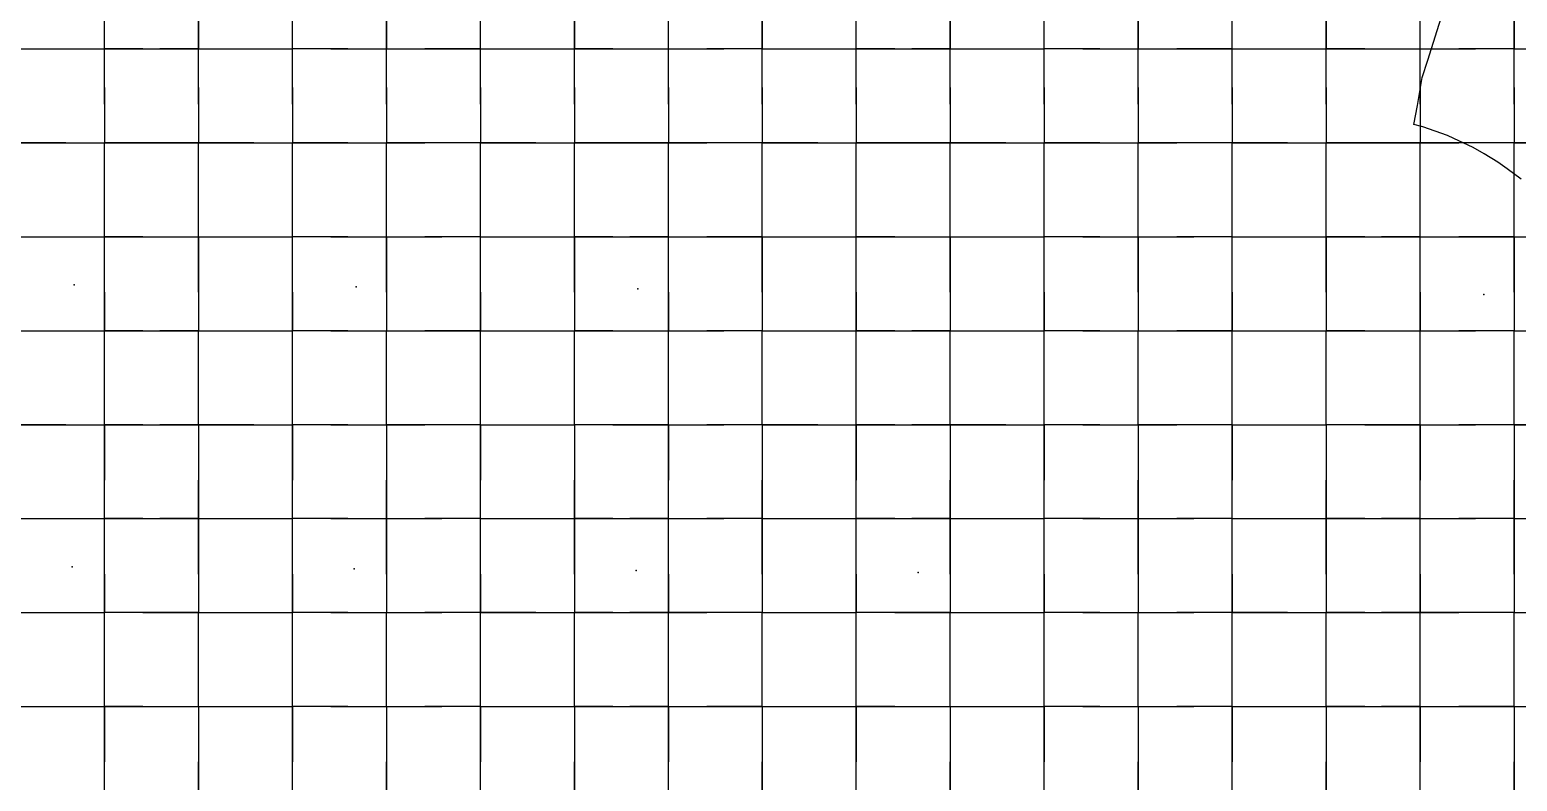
# Model space of a CAD drawing. Header units: metres. Extents: x 0 to 438, y -24 to 612.
# Drawn here: x 145.8 to 288.3, y 253.8 to 325.8 of the extents above; entities that cross this region are included whole.
import ezdxf

# ---------------------------------------------------------------- set-up
doc = ezdxf.new("R2010")
doc.units = ezdxf.units.M
doc.layers.add('LAYER_01_CUT', color=7, linetype='Continuous')
doc.layers.add('LAYER_04_GRID', color=7, linetype='Continuous')

msp = doc.modelspace()

# ---------------------------------------------------------------- linework, layer by layer
at = {"layer": 'LAYER_01_CUT'}
for points in [[(288.68, 311.5), (287.32, 312.51), (286.45, 313.15), (285.12, 313.94), (284.08, 314.55), (282.21, 315.42), (281.63, 315.69), (279.25, 316.52), (279.12, 316.56), (278.39, 316.74), (278.75, 318.58), (279.2, 321.25), (279.72, 322.9), (281.72, 329.24), (282.09, 331.97), (282.42, 334), (283.17, 337.45), (285.26, 342.83), (286.73, 342.47), (286.98, 342.38), (291.74, 340.73)], [(149.31, 324), (153, 324), (153, 329.31), (153, 333), (153, 338.31)], [(167.31, 324), (171, 324), (171, 329.31), (171, 333), (171, 338.31)], [(185.31, 324), (189, 324), (189, 329.31), (189, 333), (189, 338.31)], [(203.31, 324), (207, 324), (207, 329.31), (207, 333), (207, 338.31)], [(221.31, 324), (225, 324), (225, 329.31), (225, 333), (225, 338.31)], [(239.31, 324), (243, 324), (243, 329.31), (243, 333), (243, 338.31)], [(257.31, 324), (261, 324), (261, 329.31), (261, 333), (261, 338.31)], [(275.31, 324), (279, 324), (279, 329.31), (279, 333), (279, 338.31)], [(162, 329.31), (162, 324), (162, 327.69)], [(180, 329.31), (180, 324), (180, 327.69)], [(198, 329.31), (198, 324), (198, 327.69)], [(216, 329.31), (216, 324), (216, 327.69)], [(234, 329.31), (234, 324), (234, 327.69)], [(252, 329.31), (252, 324), (252, 327.69)], [(270, 329.31), (270, 324), (270, 327.69)], [(288, 329.31), (288, 324), (288, 327.69)], [(153, 324), (153, 327.69)], [(171, 324), (171, 327.69)], [(189, 324), (189, 327.69)], [(207, 324), (207, 327.69)], [(225, 324), (225, 327.69)], [(243, 324), (243, 327.69)], [(261, 324), (261, 327.69)], [(279, 324), (279, 327.69)], [(144, 324), (149.31, 324)], [(144, 324), (147.69, 324)], [(147.69, 324), (153, 324)], [(156.69, 324), (153, 324)], [(153, 320.31), (153, 324)], [(153, 318.69), (153, 324)], [(153, 324), (158.31, 324)], [(156.69, 324), (162, 324)], [(162, 324), (158.31, 324)], [(162, 320.31), (162, 324)], [(162, 318.69), (162, 324)], [(162, 324), (167.31, 324)], [(162, 324), (165.69, 324)], [(165.69, 324), (171, 324)], [(176.31, 324), (171, 324)], [(174.69, 324), (171, 324)], [(171, 320.31), (171, 324)], [(171, 318.69), (171, 324)], [(174.69, 324), (180, 324)], [(176.31, 324), (180, 324)], [(180, 320.31), (180, 324)], [(180, 318.69), (180, 324)], [(180, 324), (185.31, 324)], [(180, 324), (183.69, 324)], [(189, 324), (183.69, 324)], [(189, 320.31), (189, 324)], [(189, 318.69), (189, 324)], [(189, 324), (194.31, 324)], [(189, 324), (192.69, 324)], [(192.69, 324), (198, 324)], [(194.31, 324), (198, 324)], [(201.69, 324), (198, 324)], [(198, 320.31), (198, 324)], [(198, 318.69), (198, 324)], [(198, 324), (203.31, 324)], [(201.69, 324), (207, 324)], [(207, 320.31), (207, 324)], [(207, 318.69), (207, 324)], [(207, 324), (212.31, 324)], [(207, 324), (210.69, 324)], [(216, 324), (210.69, 324)], [(216, 324), (212.31, 324)], [(216, 320.31), (216, 324)], [(216, 318.69), (216, 324)], [(216, 324), (221.31, 324)], [(216, 324), (219.69, 324)], [(219.69, 324), (225, 324)], [(228.69, 324), (225, 324)], [(225, 320.31), (225, 324)], [(225, 318.69), (225, 324)], [(225, 324), (230.31, 324)], [(228.69, 324), (234, 324)], [(234, 324), (230.31, 324)], [(234, 320.31), (234, 324)], [(234, 318.69), (234, 324)], [(234, 324), (239.31, 324)], [(234, 324), (237.69, 324)], [(237.69, 324), (243, 324)], [(248.31, 324), (243, 324)], [(246.69, 324), (243, 324)], [(243, 320.31), (243, 324)], [(243, 318.69), (243, 324)], [(246.69, 324), (252, 324)], [(248.31, 324), (252, 324)], [(252, 320.31), (252, 324)], [(252, 318.69), (252, 324)], [(252, 324), (257.31, 324)], [(252, 324), (255.69, 324)], [(261, 324), (255.69, 324)], [(261, 320.31), (261, 324)], [(261, 318.69), (261, 324)], [(261, 324), (266.31, 324)], [(261, 324), (264.69, 324)], [(264.69, 324), (270, 324)], [(266.31, 324), (270, 324)], [(273.69, 324), (270, 324)], [(270, 320.31), (270, 324)], [(270, 318.69), (270, 324)], [(270, 324), (275.31, 324)], [(273.69, 324), (279, 324)], [(279, 320.31), (279, 324)], [(279, 318.69), (279, 324)], [(279, 324), (284.31, 324)], [(279, 324), (282.69, 324)], [(288, 324), (282.69, 324)], [(288, 324), (284.31, 324)], [(288, 320.31), (288, 324)], [(288, 318.69), (288, 324)], [(288, 324), (293.31, 324)], [(288, 324), (291.69, 324)], [(153, 320.31), (153, 315)], [(162, 320.31), (162, 315)], [(171, 320.31), (171, 315)], [(180, 320.31), (180, 315)], [(189, 320.31), (189, 315)], [(198, 320.31), (198, 315)], [(207, 320.31), (207, 315)], [(216, 320.31), (216, 315)], [(225, 320.31), (225, 315)], [(234, 320.31), (234, 315)], [(243, 320.31), (243, 315)], [(252, 320.31), (252, 315)], [(261, 320.31), (261, 315)], [(270, 320.31), (270, 315)], [(279, 320.31), (279, 315)], [(288, 320.31), (288, 315)], [(153, 318.69), (153, 315)], [(162, 318.69), (162, 315)], [(171, 318.69), (171, 315)], [(180, 318.69), (180, 315)], [(189, 318.69), (189, 315)], [(198, 318.69), (198, 315)], [(207, 318.69), (207, 315)], [(216, 318.69), (216, 315)], [(225, 318.69), (225, 315)], [(234, 318.69), (234, 315)], [(243, 318.69), (243, 315)], [(252, 318.69), (252, 315)], [(261, 318.69), (261, 315)], [(270, 318.69), (270, 315)], [(279, 318.69), (279, 315)], [(288, 318.69), (288, 315)], [(149.31, 315), (144, 315), (147.69, 315)], [(147.69, 315), (153, 315)], [(149.31, 315), (153, 315)], [(158.31, 315), (153, 315), (156.69, 315)], [(153, 311.31), (153, 315)], [(153, 309.69), (153, 315)], [(156.69, 315), (162, 315)], [(162, 315), (158.31, 315)], [(167.31, 315), (162, 315), (165.69, 315)], [(162, 311.31), (162, 315)], [(162, 309.69), (162, 315)], [(165.69, 315), (171, 315)], [(167.31, 315), (171, 315)], [(176.31, 315), (171, 315), (174.69, 315)], [(171, 311.31), (171, 315)], [(171, 309.69), (171, 315)], [(174.69, 315), (180, 315)], [(176.31, 315), (180, 315)], [(185.31, 315), (180, 315), (183.69, 315)], [(180, 311.31), (180, 315)], [(180, 309.69), (180, 315)], [(189, 315), (183.69, 315)], [(189, 315), (185.31, 315)], [(194.31, 315), (189, 315), (192.69, 315)], [(189, 311.31), (189, 315)], [(189, 309.69), (189, 315)], [(192.69, 315), (198, 315)], [(194.31, 315), (198, 315)], [(203.31, 315), (198, 315), (201.69, 315)], [(198, 311.31), (198, 315)], [(198, 309.69), (198, 315)], [(201.69, 315), (207, 315)], [(207, 315), (203.31, 315)], [(212.31, 315), (207, 315), (210.69, 315)], [(207, 311.31), (207, 315)], [(207, 309.69), (207, 315)], [(216, 315), (210.69, 315)], [(216, 315), (212.31, 315)], [(221.31, 315), (216, 315), (219.69, 315)], [(216, 311.31), (216, 315)], [(216, 309.69), (216, 315)], [(219.69, 315), (225, 315)], [(221.31, 315), (225, 315)], [(230.31, 315), (225, 315), (228.69, 315)], [(225, 311.31), (225, 315)], [(225, 309.69), (225, 315)], [(228.69, 315), (234, 315)], [(234, 315), (230.31, 315)], [(239.31, 315), (234, 315), (237.69, 315)], [(234, 311.31), (234, 315)], [(234, 309.69), (234, 315)], [(237.69, 315), (243, 315)], [(239.31, 315), (243, 315)], [(248.31, 315), (243, 315), (246.69, 315)], [(243, 311.31), (243, 315)], [(243, 309.69), (243, 315)], [(246.69, 315), (252, 315)], [(248.31, 315), (252, 315)], [(257.31, 315), (252, 315), (255.69, 315)], [(252, 311.31), (252, 315)], [(252, 309.69), (252, 315)], [(261, 315), (255.69, 315)], [(261, 315), (257.31, 315)], [(266.31, 315), (261, 315), (264.69, 315)], [(261, 311.31), (261, 315)], [(261, 309.69), (261, 315)], [(264.69, 315), (270, 315)], [(266.31, 315), (270, 315)], [(275.31, 315), (270, 315), (273.69, 315)], [(270, 311.31), (270, 315)], [(270, 309.69), (270, 315)], [(273.69, 315), (279, 315)], [(279, 315), (275.31, 315)], [(284.31, 315), (279, 315), (282.69, 315)], [(279, 311.31), (279, 315)], [(279, 309.69), (279, 315)], [(288, 315), (282.69, 315)], [(288, 315), (284.31, 315)], [(293.31, 315), (288, 315), (291.69, 315)], [(288, 311.31), (288, 315)], [(288, 309.69), (288, 315)], [(144, 302.31), (144, 297), (149.31, 297), (153, 297), (153, 302.31), (153, 306), (153, 311.31)], [(158.31, 306), (162, 306), (162, 311.31)], [(162, 302.31), (162, 297), (167.31, 297), (171, 297), (171, 302.31), (171, 306), (171, 311.31)], [(176.31, 306), (180, 306), (180, 311.31)], [(180, 302.31), (180, 297), (185.31, 297), (189, 297), (189, 302.31), (189, 306), (189, 311.31)], [(194.31, 306), (198, 306), (198, 311.31)], [(198, 302.31), (198, 297), (203.31, 297), (207, 297), (207, 302.31), (207, 306), (207, 311.31)], [(212.31, 306), (216, 306), (216, 311.31)], [(216, 302.31), (216, 297), (221.31, 297), (225, 297), (225, 302.31), (225, 306), (225, 311.31)], [(230.31, 306), (234, 306), (234, 311.31)], [(234, 302.31), (234, 297), (239.31, 297), (243, 297), (243, 302.31), (243, 306), (243, 311.31)], [(248.31, 306), (252, 306), (252, 311.31)], [(252, 302.31), (252, 297), (257.31, 297), (261, 297), (261, 302.31), (261, 306), (261, 311.31)], [(266.31, 306), (270, 306), (270, 311.31)], [(270, 302.31), (270, 297), (275.31, 297), (279, 297), (279, 302.31), (279, 306), (279, 311.31)], [(284.31, 306), (288, 306), (288, 311.31)], [(288, 302.31), (288, 297), (293.31, 297), (297, 297), (297, 302.31), (297, 306), (297, 311.31)], [(153, 306), (153, 309.69)], [(162, 306), (162, 309.69)], [(171, 306), (171, 309.69)], [(180, 306), (180, 309.69)], [(189, 306), (189, 309.69)], [(198, 306), (198, 309.69)], [(207, 306), (207, 309.69)], [(216, 306), (216, 309.69)], [(225, 306), (225, 309.69)], [(234, 306), (234, 309.69)], [(243, 306), (243, 309.69)], [(252, 306), (252, 309.69)], [(261, 306), (261, 309.69)], [(270, 306), (270, 309.69)], [(279, 306), (279, 309.69)], [(288, 306), (288, 309.69)], [(144, 306), (149.31, 306)], [(144, 306), (147.69, 306)], [(147.69, 306), (153, 306)], [(149.31, 306), (153, 306)], [(156.69, 306), (153, 306)], [(153, 300.69), (153, 306)], [(153, 306), (158.31, 306)], [(156.69, 306), (162, 306)], [(162, 300.69), (162, 306)], [(162, 306), (162, 302.31)], [(162, 306), (167.31, 306)], [(162, 306), (165.69, 306)], [(165.69, 306), (171, 306)], [(167.31, 306), (171, 306)], [(176.31, 306), (171, 306)], [(174.69, 306), (171, 306)], [(171, 300.69), (171, 306)], [(174.69, 306), (180, 306)], [(180, 300.69), (180, 306)], [(180, 306), (180, 302.31)], [(180, 306), (185.31, 306)], [(180, 306), (183.69, 306)], [(189, 306), (183.69, 306)], [(189, 306), (185.31, 306)], [(189, 300.69), (189, 306)], [(189, 306), (194.31, 306)], [(189, 306), (192.69, 306)], [(192.69, 306), (198, 306)], [(201.69, 306), (198, 306)], [(198, 300.69), (198, 306)], [(198, 306), (198, 302.31)], [(198, 306), (203.31, 306)], [(201.69, 306), (207, 306)], [(207, 306), (203.31, 306)], [(207, 300.69), (207, 306)], [(207, 306), (212.31, 306)], [(207, 306), (210.69, 306)], [(216, 306), (210.69, 306)], [(216, 300.69), (216, 306)], [(216, 306), (216, 302.31)], [(216, 306), (221.31, 306)], [(216, 306), (219.69, 306)], [(219.69, 306), (225, 306)], [(221.31, 306), (225, 306)], [(228.69, 306), (225, 306)], [(225, 300.69), (225, 306)], [(225, 306), (230.31, 306)], [(228.69, 306), (234, 306)], [(234, 300.69), (234, 306)], [(234, 306), (234, 302.31)], [(234, 306), (239.31, 306)], [(234, 306), (237.69, 306)], [(237.69, 306), (243, 306)], [(239.31, 306), (243, 306)], [(248.31, 306), (243, 306)], [(246.69, 306), (243, 306)], [(243, 300.69), (243, 306)], [(246.69, 306), (252, 306)], [(252, 300.69), (252, 306)], [(252, 306), (252, 302.31)], [(252, 306), (257.31, 306)], [(252, 306), (255.69, 306)], [(261, 306), (255.69, 306)], [(261, 306), (257.31, 306)], [(261, 300.69), (261, 306)], [(261, 306), (266.31, 306)], [(261, 306), (264.69, 306)], [(264.69, 306), (270, 306)], [(273.69, 306), (270, 306)], [(270, 300.69), (270, 306)], [(270, 306), (270, 302.31)], [(270, 306), (275.31, 306)], [(273.69, 306), (279, 306)], [(279, 306), (275.31, 306)], [(279, 300.69), (279, 306)], [(279, 306), (284.31, 306)], [(279, 306), (282.69, 306)], [(288, 306), (282.69, 306)], [(288, 300.69), (288, 306)], [(288, 306), (288, 302.31)], [(288, 306), (293.31, 306)], [(288, 306), (291.69, 306)], [(153, 300.69), (153, 297)], [(162, 300.69), (162, 297)], [(171, 300.69), (171, 297)], [(180, 300.69), (180, 297)], [(189, 300.69), (189, 297)], [(198, 300.69), (198, 297)], [(207, 300.69), (207, 297)], [(216, 300.69), (216, 297)], [(225, 300.69), (225, 297)], [(234, 300.69), (234, 297)], [(243, 300.69), (243, 297)], [(252, 300.69), (252, 297)], [(261, 300.69), (261, 297)], [(270, 300.69), (270, 297)], [(279, 300.69), (279, 297)], [(288, 300.69), (288, 297)], [(144, 297), (147.69, 297)], [(147.69, 297), (153, 297)], [(156.69, 297), (153, 297)], [(153, 293.31), (153, 297)], [(153, 291.69), (153, 297)], [(153, 297), (158.31, 297)], [(156.69, 297), (162, 297)], [(162, 297), (158.31, 297)], [(162, 293.31), (162, 297)], [(162, 291.69), (162, 297)], [(162, 297), (165.69, 297)], [(165.69, 297), (171, 297)], [(176.31, 297), (171, 297)], [(174.69, 297), (171, 297)], [(171, 293.31), (171, 297)], [(171, 291.69), (171, 297)], [(174.69, 297), (180, 297)], [(176.31, 297), (180, 297)], [(180, 293.31), (180, 297)], [(180, 291.69), (180, 297)], [(180, 297), (183.69, 297)], [(189, 297), (183.69, 297)], [(189, 293.31), (189, 297)], [(189, 291.69), (189, 297)], [(189, 297), (194.31, 297)], [(189, 297), (192.69, 297)], [(192.69, 297), (198, 297)], [(194.31, 297), (198, 297)], [(201.69, 297), (198, 297)], [(198, 293.31), (198, 297)], [(198, 291.69), (198, 297)], [(201.69, 297), (207, 297)], [(207, 293.31), (207, 297)], [(207, 291.69), (207, 297)], [(207, 297), (212.31, 297)], [(207, 297), (210.69, 297)], [(216, 297), (210.69, 297)], [(216, 297), (212.31, 297)], [(216, 293.31), (216, 297)], [(216, 291.69), (216, 297)], [(216, 297), (219.69, 297)], [(219.69, 297), (225, 297)], [(228.69, 297), (225, 297)], [(225, 293.31), (225, 297)], [(225, 291.69), (225, 297)], [(225, 297), (230.31, 297)], [(228.69, 297), (234, 297)], [(234, 297), (230.31, 297)], [(234, 293.31), (234, 297)], [(234, 291.69), (234, 297)], [(234, 297), (237.69, 297)], [(237.69, 297), (243, 297)], [(248.31, 297), (243, 297)], [(246.69, 297), (243, 297)], [(243, 293.31), (243, 297)], [(243, 291.69), (243, 297)], [(246.69, 297), (252, 297)], [(248.31, 297), (252, 297)], [(252, 293.31), (252, 297)], [(252, 291.69), (252, 297)], [(252, 297), (255.69, 297)], [(261, 297), (255.69, 297)], [(261, 293.31), (261, 297)], [(261, 291.69), (261, 297)], [(261, 297), (266.31, 297)], [(261, 297), (264.69, 297)], [(264.69, 297), (270, 297)], [(266.31, 297), (270, 297)], [(273.69, 297), (270, 297)], [(270, 293.31), (270, 297)], [(270, 291.69), (270, 297)], [(273.69, 297), (279, 297)], [(279, 293.31), (279, 297)], [(279, 291.69), (279, 297)], [(279, 297), (284.31, 297)], [(279, 297), (282.69, 297)], [(288, 297), (282.69, 297)], [(288, 297), (284.31, 297)], [(288, 293.31), (288, 297)], [(288, 291.69), (288, 297)], [(288, 297), (291.69, 297)], [(149.31, 288), (144, 288), (144, 293.31)], [(158.31, 270), (153, 270), (153, 275.31), (153, 279), (153, 284.31), (153, 288), (153, 293.31)], [(167.31, 288), (162, 288), (162, 293.31)], [(176.31, 270), (171, 270), (171, 275.31), (171, 279), (171, 284.31), (171, 288), (171, 293.31)], [(185.31, 288), (180, 288), (180, 293.31)], [(194.31, 270), (189, 270), (189, 275.31), (189, 279), (189, 284.31), (189, 288), (189, 293.31)], [(203.31, 288), (198, 288), (198, 293.31)], [(212.31, 270), (207, 270), (207, 275.31), (207, 279), (207, 284.31), (207, 288), (207, 293.31)], [(221.31, 288), (216, 288), (216, 293.31)], [(230.31, 270), (225, 270), (225, 275.31), (225, 279), (225, 284.31), (225, 288), (225, 293.31)], [(239.31, 288), (234, 288), (234, 293.31)], [(248.31, 270), (243, 270), (243, 275.31), (243, 279), (243, 284.31), (243, 288), (243, 293.31)], [(257.31, 288), (252, 288), (252, 293.31)], [(266.31, 270), (261, 270), (261, 275.31), (261, 279), (261, 284.31), (261, 288), (261, 293.31)], [(275.31, 288), (270, 288), (270, 293.31)], [(284.31, 270), (279, 270), (279, 275.31), (279, 279), (279, 284.31), (279, 288), (279, 293.31)], [(293.31, 288), (288, 288), (288, 293.31)], [(153, 288), (153, 291.69)], [(162, 288), (162, 291.69)], [(171, 288), (171, 291.69)], [(180, 288), (180, 291.69)], [(189, 288), (189, 291.69)], [(198, 288), (198, 291.69)], [(207, 288), (207, 291.69)], [(216, 288), (216, 291.69)], [(225, 288), (225, 291.69)], [(234, 288), (234, 291.69)], [(243, 288), (243, 291.69)], [(252, 288), (252, 291.69)], [(261, 288), (261, 291.69)], [(270, 288), (270, 291.69)], [(279, 288), (279, 291.69)], [(288, 288), (288, 291.69)], [(144, 288), (147.69, 288)], [(147.69, 288), (153, 288)], [(149.31, 288), (153, 288)], [(156.69, 288), (153, 288)], [(153, 288), (153, 282.69)], [(153, 288), (158.31, 288)], [(156.69, 288), (162, 288)], [(162, 288), (158.31, 288)], [(162, 288), (162, 284.31)], [(162, 288), (162, 282.69)], [(162, 288), (165.69, 288)], [(165.69, 288), (171, 288)], [(167.31, 288), (171, 288)], [(176.31, 288), (171, 288)], [(174.69, 288), (171, 288)], [(171, 288), (171, 282.69)], [(174.69, 288), (180, 288)], [(176.31, 288), (180, 288)], [(180, 288), (180, 284.31)], [(180, 288), (180, 282.69)], [(180, 288), (183.69, 288)], [(189, 288), (183.69, 288)], [(189, 288), (185.31, 288)], [(189, 288), (189, 282.69)], [(189, 288), (194.31, 288)], [(189, 288), (192.69, 288)], [(192.69, 288), (198, 288)], [(194.31, 288), (198, 288)], [(201.69, 288), (198, 288)], [(198, 288), (198, 284.31)], [(198, 288), (198, 282.69)], [(201.69, 288), (207, 288)], [(207, 288), (203.31, 288)], [(207, 288), (207, 282.69)], [(207, 288), (212.31, 288)], [(207, 288), (210.69, 288)], [(216, 288), (210.69, 288)], [(216, 288), (212.31, 288)], [(216, 288), (216, 284.31)], [(216, 288), (216, 282.69)], [(216, 288), (219.69, 288)], [(219.69, 288), (225, 288)], [(221.31, 288), (225, 288)], [(228.69, 288), (225, 288)], [(225, 288), (225, 282.69)], [(225, 288), (230.31, 288)], [(228.69, 288), (234, 288)], [(234, 288), (230.31, 288)], [(234, 288), (234, 284.31)], [(234, 288), (234, 282.69)], [(234, 288), (237.69, 288)], [(237.69, 288), (243, 288)], [(239.31, 288), (243, 288)], [(248.31, 288), (243, 288)], [(246.69, 288), (243, 288)], [(243, 288), (243, 282.69)], [(246.69, 288), (252, 288)], [(248.31, 288), (252, 288)], [(252, 288), (252, 284.31)], [(252, 288), (252, 282.69)], [(252, 288), (255.69, 288)], [(261, 288), (255.69, 288)], [(261, 288), (257.31, 288)], [(261, 288), (261, 282.69)], [(261, 288), (266.31, 288)], [(261, 288), (264.69, 288)], [(264.69, 288), (270, 288)], [(266.31, 288), (270, 288)], [(273.69, 288), (270, 288)], [(270, 288), (270, 284.31)], [(270, 288), (270, 282.69)], [(273.69, 288), (279, 288)], [(279, 288), (275.31, 288)], [(279, 288), (279, 282.69)], [(279, 288), (284.31, 288)], [(279, 288), (282.69, 288)], [(288, 288), (282.69, 288)], [(288, 288), (284.31, 288)], [(288, 288), (288, 284.31)], [(288, 288), (288, 282.69)], [(288, 288), (291.69, 288)], [(162, 284.31), (162, 279), (162, 282.69)], [(180, 284.31), (180, 279), (180, 282.69)], [(198, 284.31), (198, 279), (198, 282.69)], [(216, 284.31), (216, 279), (216, 282.69)], [(234, 284.31), (234, 279), (234, 282.69)], [(252, 284.31), (252, 279), (252, 282.69)], [(270, 284.31), (270, 279), (270, 282.69)], [(288, 284.31), (288, 279), (288, 282.69)], [(153, 279), (153, 282.69)], [(171, 279), (171, 282.69)], [(189, 279), (189, 282.69)], [(207, 279), (207, 282.69)], [(225, 279), (225, 282.69)], [(243, 279), (243, 282.69)], [(261, 279), (261, 282.69)], [(279, 279), (279, 282.69)], [(144, 279), (149.31, 279)], [(144, 279), (147.69, 279)], [(147.69, 279), (153, 279)], [(149.31, 279), (153, 279)], [(156.69, 279), (153, 279)], [(153, 273.69), (153, 279)], [(153, 279), (158.31, 279)], [(156.69, 279), (162, 279)], [(162, 279), (158.31, 279)], [(162, 273.69), (162, 279)], [(162, 279), (162, 275.31)], [(162, 279), (167.31, 279)], [(162, 279), (165.69, 279)], [(165.69, 279), (171, 279)], [(167.31, 279), (171, 279)], [(176.31, 279), (171, 279)], [(174.69, 279), (171, 279)], [(171, 273.69), (171, 279)], [(174.69, 279), (180, 279)], [(176.31, 279), (180, 279)], [(180, 273.69), (180, 279)], [(180, 279), (180, 275.31)], [(180, 279), (185.31, 279)], [(180, 279), (183.69, 279)], [(189, 279), (183.69, 279)], [(189, 279), (185.31, 279)], [(189, 273.69), (189, 279)], [(189, 279), (194.31, 279)], [(189, 279), (192.69, 279)], [(192.69, 279), (198, 279)], [(194.31, 279), (198, 279)], [(201.69, 279), (198, 279)], [(198, 273.69), (198, 279)], [(198, 279), (198, 275.31)], [(198, 279), (203.31, 279)], [(201.69, 279), (207, 279)], [(207, 279), (203.31, 279)], [(207, 273.69), (207, 279)], [(207, 279), (212.31, 279)], [(207, 279), (210.69, 279)], [(216, 279), (210.69, 279)], [(216, 279), (212.31, 279)], [(216, 273.69), (216, 279)], [(216, 279), (216, 275.31)], [(216, 279), (221.31, 279)], [(216, 279), (219.69, 279)], [(219.69, 279), (225, 279)], [(221.31, 279), (225, 279)], [(228.69, 279), (225, 279)], [(225, 273.69), (225, 279)], [(225, 279), (230.31, 279)], [(228.69, 279), (234, 279)], [(234, 279), (230.31, 279)], [(234, 273.69), (234, 279)], [(234, 279), (234, 275.31)], [(234, 279), (239.31, 279)], [(234, 279), (237.69, 279)], [(237.69, 279), (243, 279)], [(239.31, 279), (243, 279)], [(248.31, 279), (243, 279)], [(246.69, 279), (243, 279)], [(243, 273.69), (243, 279)], [(246.69, 279), (252, 279)], [(248.31, 279), (252, 279)], [(252, 273.69), (252, 279)], [(252, 279), (252, 275.31)], [(252, 279), (257.31, 279)], [(252, 279), (255.69, 279)], [(261, 279), (255.69, 279)], [(261, 279), (257.31, 279)], [(261, 273.69), (261, 279)], [(261, 279), (266.31, 279)], [(261, 279), (264.69, 279)], [(264.69, 279), (270, 279)], [(266.31, 279), (270, 279)], [(273.69, 279), (270, 279)], [(270, 273.69), (270, 279)], [(270, 279), (270, 275.31)], [(270, 279), (275.31, 279)], [(273.69, 279), (279, 279)], [(279, 279), (275.31, 279)], [(279, 273.69), (279, 279)], [(279, 279), (284.31, 279)], [(279, 279), (282.69, 279)], [(288, 279), (282.69, 279)], [(288, 279), (284.31, 279)], [(288, 273.69), (288, 279)], [(288, 279), (288, 275.31)], [(288, 279), (293.31, 279)], [(288, 279), (291.69, 279)], [(144, 275.31), (144, 270), (149.31, 270)], [(162, 275.31), (162, 270), (167.31, 270)], [(180, 275.31), (180, 270), (185.31, 270)], [(198, 275.31), (198, 270), (203.31, 270)], [(216, 275.31), (216, 270), (221.31, 270)], [(234, 275.31), (234, 270), (239.31, 270)], [(252, 275.31), (252, 270), (257.31, 270)], [(270, 275.31), (270, 270), (275.31, 270)], [(288, 275.31), (288, 270), (293.31, 270)], [(153, 273.69), (153, 270)], [(162, 273.69), (162, 270)], [(171, 273.69), (171, 270)], [(180, 273.69), (180, 270)], [(189, 273.69), (189, 270)], [(198, 273.69), (198, 270)], [(207, 273.69), (207, 270)], [(216, 273.69), (216, 270)], [(225, 273.69), (225, 270)], [(234, 273.69), (234, 270)], [(243, 273.69), (243, 270)], [(252, 273.69), (252, 270)], [(261, 273.69), (261, 270)], [(270, 273.69), (270, 270)], [(279, 273.69), (279, 270)], [(288, 273.69), (288, 270)], [(144, 270), (147.69, 270)], [(147.69, 270), (153, 270)], [(149.31, 270), (153, 270)], [(156.69, 270), (153, 270)], [(153, 266.31), (153, 270)], [(153, 264.69), (153, 270)], [(156.69, 270), (162, 270)], [(162, 270), (158.31, 270)], [(162, 266.31), (162, 270)], [(162, 264.69), (162, 270)], [(162, 270), (165.69, 270)], [(165.69, 270), (171, 270)], [(167.31, 270), (171, 270)], [(174.69, 270), (171, 270)], [(171, 266.31), (171, 270)], [(171, 264.69), (171, 270)], [(174.69, 270), (180, 270)], [(176.31, 270), (180, 270)], [(180, 266.31), (180, 270)], [(180, 264.69), (180, 270)], [(180, 270), (183.69, 270)], [(189, 270), (183.69, 270)], [(189, 270), (185.31, 270)], [(189, 266.31), (189, 270)], [(189, 264.69), (189, 270)], [(189, 270), (192.69, 270)], [(192.69, 270), (198, 270)], [(194.31, 270), (198, 270)], [(201.69, 270), (198, 270)], [(198, 266.31), (198, 270)], [(198, 264.69), (198, 270)], [(201.69, 270), (207, 270)], [(207, 270), (203.31, 270)], [(207, 266.31), (207, 270)], [(207, 264.69), (207, 270)], [(207, 270), (210.69, 270)], [(216, 270), (210.69, 270)], [(216, 270), (212.31, 270)], [(216, 266.31), (216, 270)], [(216, 264.69), (216, 270)], [(216, 270), (219.69, 270)], [(219.69, 270), (225, 270)], [(221.31, 270), (225, 270)], [(228.69, 270), (225, 270)], [(225, 266.31), (225, 270)], [(225, 264.69), (225, 270)], [(228.69, 270), (234, 270)], [(234, 270), (230.31, 270)], [(234, 266.31), (234, 270)], [(234, 264.69), (234, 270)], [(234, 270), (237.69, 270)], [(237.69, 270), (243, 270)], [(239.31, 270), (243, 270)], [(246.69, 270), (243, 270)], [(243, 266.31), (243, 270)], [(243, 264.69), (243, 270)], [(246.69, 270), (252, 270)], [(248.31, 270), (252, 270)], [(252, 266.31), (252, 270)], [(252, 264.69), (252, 270)], [(252, 270), (255.69, 270)], [(261, 270), (255.69, 270)], [(261, 270), (257.31, 270)], [(261, 266.31), (261, 270)], [(261, 264.69), (261, 270)], [(261, 270), (264.69, 270)], [(264.69, 270), (270, 270)], [(266.31, 270), (270, 270)], [(273.69, 270), (270, 270)], [(270, 266.31), (270, 270)], [(270, 264.69), (270, 270)], [(273.69, 270), (279, 270)], [(279, 270), (275.31, 270)], [(279, 266.31), (279, 270)], [(279, 264.69), (279, 270)], [(279, 270), (282.69, 270)], [(288, 270), (282.69, 270)], [(288, 270), (284.31, 270)], [(288, 266.31), (288, 270)], [(288, 264.69), (288, 270)], [(288, 270), (291.69, 270)], [(149.31, 252), (153, 252), (153, 257.31), (153, 261), (153, 266.31)], [(158.31, 261), (162, 261), (162, 266.31)], [(167.31, 252), (171, 252), (171, 257.31), (171, 261), (171, 266.31)], [(176.31, 261), (180, 261), (180, 266.31)], [(185.31, 252), (189, 252), (189, 257.31), (189, 261), (189, 266.31)], [(194.31, 261), (198, 261), (198, 266.31)], [(203.31, 252), (207, 252), (207, 257.31), (207, 261), (207, 266.31)], [(212.31, 261), (216, 261), (216, 266.31)], [(221.31, 252), (225, 252), (225, 257.31), (225, 261), (225, 266.31)], [(230.31, 261), (234, 261), (234, 266.31)], [(239.31, 252), (243, 252), (243, 257.31), (243, 261), (243, 266.31)], [(248.31, 261), (252, 261), (252, 266.31)], [(257.31, 252), (261, 252), (261, 257.31), (261, 261), (261, 266.31)], [(266.31, 261), (270, 261), (270, 266.31)], [(275.31, 252), (279, 252), (279, 257.31), (279, 261), (279, 266.31)], [(284.31, 261), (288, 261), (288, 266.31)], [(153, 261), (153, 264.69)], [(162, 261), (162, 264.69)], [(171, 261), (171, 264.69)], [(180, 261), (180, 264.69)], [(189, 261), (189, 264.69)], [(198, 261), (198, 264.69)], [(207, 261), (207, 264.69)], [(216, 261), (216, 264.69)], [(225, 261), (225, 264.69)], [(234, 261), (234, 264.69)], [(243, 261), (243, 264.69)], [(252, 261), (252, 264.69)], [(261, 261), (261, 264.69)], [(270, 261), (270, 264.69)], [(279, 261), (279, 264.69)], [(288, 261), (288, 264.69)], [(144, 261), (149.31, 261)], [(144, 261), (147.69, 261)], [(147.69, 261), (153, 261)], [(149.31, 261), (153, 261)], [(156.69, 261), (153, 261)], [(153, 261), (153, 255.69)], [(153, 261), (158.31, 261)], [(156.69, 261), (162, 261)], [(162, 261), (162, 257.31)], [(162, 261), (162, 255.69)], [(162, 261), (167.31, 261)], [(162, 261), (165.69, 261)], [(165.69, 261), (171, 261)], [(167.31, 261), (171, 261)], [(176.31, 261), (171, 261)], [(174.69, 261), (171, 261)], [(171, 261), (171, 255.69)], [(174.69, 261), (180, 261)], [(180, 261), (180, 257.31)], [(180, 261), (180, 255.69)], [(180, 261), (185.31, 261)], [(180, 261), (183.69, 261)], [(189, 261), (183.69, 261)], [(189, 261), (185.31, 261)], [(189, 261), (189, 255.69)], [(189, 261), (194.31, 261)], [(189, 261), (192.69, 261)], [(192.69, 261), (198, 261)], [(201.69, 261), (198, 261)], [(198, 261), (198, 257.31)], [(198, 261), (198, 255.69)], [(198, 261), (203.31, 261)], [(201.69, 261), (207, 261)], [(207, 261), (203.31, 261)], [(207, 261), (207, 255.69)], [(207, 261), (212.31, 261)], [(207, 261), (210.69, 261)], [(216, 261), (210.69, 261)], [(216, 261), (216, 257.31)], [(216, 261), (216, 255.69)], [(216, 261), (221.31, 261)], [(216, 261), (219.69, 261)], [(219.69, 261), (225, 261)], [(221.31, 261), (225, 261)], [(228.69, 261), (225, 261)], [(225, 261), (225, 255.69)], [(225, 261), (230.31, 261)], [(228.69, 261), (234, 261)], [(234, 261), (234, 257.31)], [(234, 261), (234, 255.69)], [(234, 261), (239.31, 261)], [(234, 261), (237.69, 261)], [(237.69, 261), (243, 261)], [(239.31, 261), (243, 261)], [(248.31, 261), (243, 261)], [(246.69, 261), (243, 261)], [(243, 261), (243, 255.69)], [(246.69, 261), (252, 261)], [(252, 261), (252, 257.31)], [(252, 261), (252, 255.69)], [(252, 261), (257.31, 261)], [(252, 261), (255.69, 261)], [(261, 261), (255.69, 261)], [(261, 261), (257.31, 261)], [(261, 261), (261, 255.69)], [(261, 261), (266.31, 261)], [(261, 261), (264.69, 261)], [(264.69, 261), (270, 261)], [(273.69, 261), (270, 261)], [(270, 261), (270, 257.31)], [(270, 261), (270, 255.69)], [(270, 261), (275.31, 261)], [(273.69, 261), (279, 261)], [(279, 261), (275.31, 261)], [(279, 261), (279, 255.69)], [(279, 261), (284.31, 261)], [(279, 261), (282.69, 261)], [(288, 261), (282.69, 261)], [(288, 261), (288, 257.31)], [(288, 261), (288, 255.69)], [(288, 261), (293.31, 261)], [(288, 261), (291.69, 261)], [(162, 257.31), (162, 252), (162, 255.69)], [(180, 257.31), (180, 252), (180, 255.69)], [(198, 257.31), (198, 252), (198, 255.69)], [(216, 257.31), (216, 252), (216, 255.69)], [(234, 257.31), (234, 252), (234, 255.69)], [(252, 257.31), (252, 252), (252, 255.69)], [(270, 257.31), (270, 252), (270, 255.69)], [(288, 257.31), (288, 252), (288, 255.69)], [(153, 252), (153, 255.69)], [(171, 252), (171, 255.69)], [(189, 252), (189, 255.69)], [(207, 252), (207, 255.69)], [(225, 252), (225, 255.69)], [(243, 252), (243, 255.69)], [(261, 252), (261, 255.69)], [(279, 252), (279, 255.69)]]:
    msp.add_lwpolyline(points, dxfattribs=at)
at = {"layer": 'LAYER_04_GRID'}
for p in [(150.09, 301.39), (177.09, 301.2), (204.09, 301.01), (285.09, 300.46), (149.91, 274.39), (176.91, 274.2), (203.91, 274.02), (230.91, 273.83)]:
    msp.add_point(p, dxfattribs=at)

doc.saveas('drawing.dxf')
